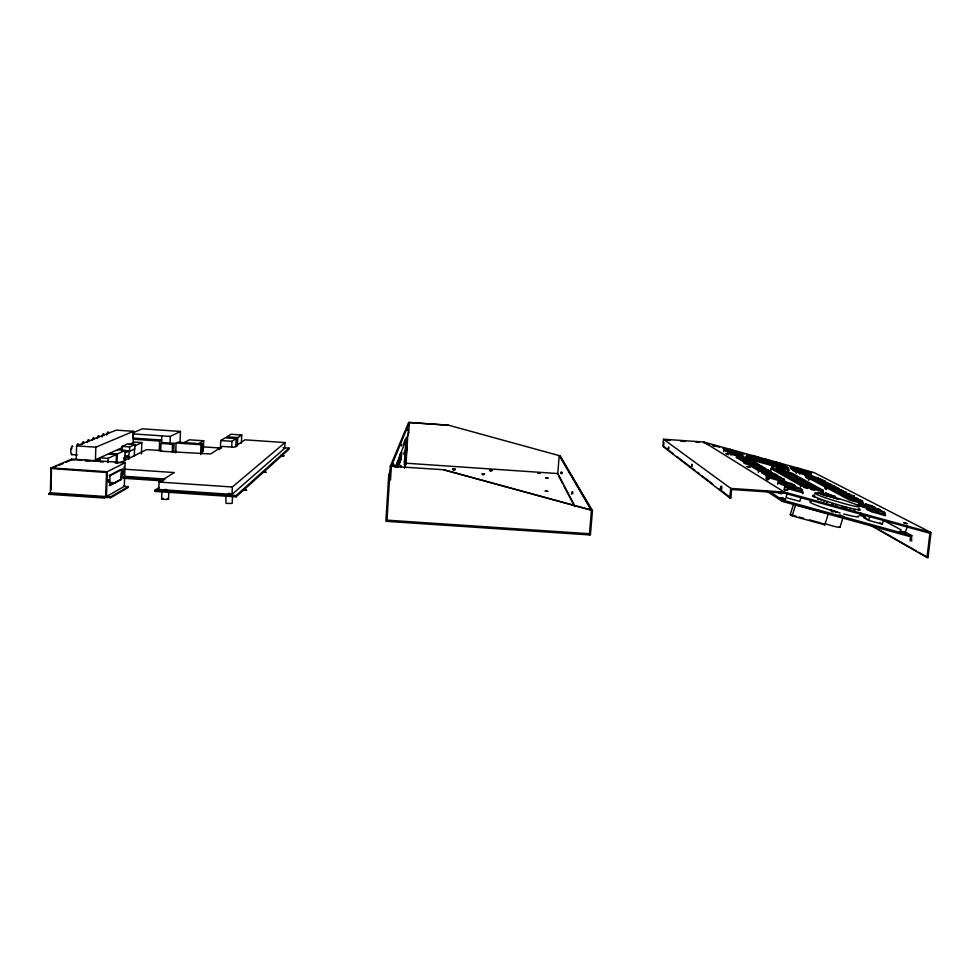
<?xml version="1.0" encoding="UTF-8"?>
<svg xmlns="http://www.w3.org/2000/svg" width="980" height="980" viewBox="0 0 980 980"><rect width="100%" height="100%" fill="white"/><g stroke="black" fill="none" stroke-linecap="round" stroke-linejoin="round"><path stroke-width="1.47" d="M393.629 464.128L393.47 466.37M395.491 466.358L395.467 465.414M400.771 466.897L400.747 465.341L400.452 466.933M105.816 497.228L104.419 498.036L49 494.324L49.025 493.479L50.372 492.83L105.607 496.529L104.444 497.203L49.025 493.479M50.372 492.83L50.997 467.926L71.712 459.093L125.109 462.719L124.313 486.362L106.465 496.591L107.237 471.723L125.109 462.719M50.703 490.196L51.254 468.648M50.997 489.241L51.45 471.49M71.209 460.11L71.712 459.093M133.072 443.781L133.488 431.31L116.253 430.134L76.612 445.876L76.22 459.743L82.124 460.147M396.41 466.897L396.41 465.524M85.076 460.343L95.415 461.053L95.832 447.186L133.488 431.31M100.021 460.661L100.107 457.807L108.082 458.346L116.449 454.438L116.179 462.793M104.419 498.036L104.444 497.203M106.6 472.385L105.583 497.362L110.679 497.705L128.319 487.428L128.343 486.631L124.313 486.362M107.947 462.621L108.082 458.346M110.679 497.705L110.703 496.872L128.343 486.631M116.939 463.246L117.233 454.071L125.183 450.359L124.828 460.821M121.961 450.874L122.108 446.415L127.559 443.952L134.983 444.454L134.824 448.852L129.507 451.388L125.734 451.131L125.697 452.319L129.728 450.408M123.97 472.593L124.166 466.505M124.534 486.497L124.558 485.713L123.517 486.313M128.846 459.387L128.944 456.46L124.815 456.19M126.371 450.616L129.139 450.8L128.98 455.185L123.664 457.783M129.507 451.388L129.654 446.929L134.983 444.454M132.802 436.663L132.9 433.883L170.287 436.431L180.467 431.433L180.014 443.07M134.309 456.104L134.554 448.84M141.426 453.948L141.831 442.58L134.615 442.078L129.078 444.479M400.71 453.311L400.171 462.033M283.098 447.713L289.112 448.13L289.063 449.146L236.107 496.86L155.024 491.409L155.073 490.086L158.932 487.599M159.25 450.837L159.618 441.037L161.663 440.032L132.753 438.06M124.325 469.187L174.268 472.556L159.054 482.05L158.785 489.486L232.015 494.41L284.714 448.326L285.009 442.568L244.927 439.824L234.036 447.186L222.46 446.402L210.651 453.961L160.708 451.204L161.002 443.401L162.656 442.58L174.097 443.352L173.766 451.817M161.565 442.813L161.822 435.855M168.781 492.144L168.511 499.004L165.204 499.494L161.639 498.845L161.896 491.985M169.993 443.965L170.287 436.431M172.198 451.988L172.505 444.185L174.097 443.352M175.702 452.834L176.082 442.997L177.65 442.176L202.431 443.866L202.027 453.654M200.606 454.536L201.01 444.7L202.431 443.866M185.992 443.413L183.052 443.205L189.373 439.812L203.693 440.78L203.264 451.216L200.863 452.687M220.427 447.664L220.745 440.535L225.167 437.827L236.18 438.587L235.8 446.99M232.53 496.431L232.186 503.426L226.049 503.426L225.817 494.9M231.709 447.002L231.966 441.306L236.18 438.587M397.611 467.056L398.174 460.698M398.48 462.144L398.456 464.238L398.774 462.144M232.015 494.41L232.346 486.987L285.009 442.568M237.381 445.912L237.748 437.57L241.766 434.985L241.386 443.18M236.107 496.86L236.168 495.537L289.112 448.13M399.816 457.084L399.338 464.3L399.877 456.264L399.558 459.106M405.818 450.126L405.892 448.999M399.35 459.338L399.485 457.256M404.25 453.899L404.262 452.981M401.347 445.802L401.445 444.614L401.445 445.594M393.47 465.194L393.421 466.37M407.631 430.159L407.717 429.118L407.631 430M390.457 470.51L388.754 474.688L385.887 521.299L590.413 534.982L592.459 510.519L559.96 455.823L448.411 425.161L408.623 422.417L390.31 466.26L386.916 521.36M389.538 479.698L390.505 479.918L391.339 466.333L409.395 422.466L408.721 432.756L395.332 467.411M392.588 465.047L392.49 466.137M404.226 454.634L404.409 451.743M407.264 439.138L405.745 443.132L404.373 464.79L405.928 460.233L407.264 439.138L406.492 439.089L404.373 462.462M397.206 466.897L397.317 463.087M405.524 459.24L406.014 451.621M406.492 444.001L406.688 440.951M407.852 434.238L406.002 463.871L404.569 468.183M109.197 485.578L120.626 479.404C121.398 464.189 124.093 467.338 121.434 479.465L109.907 485.504L109.907 475.753L122.194 469.31M393.568 465.377L393.58 464.067M396.851 466.933L397.28 463.026M400.33 454.916L400.477 453.274M557.718 474.21L559.2 455.614L591.455 510.249L589.397 534.921M399.681 459.155L399.375 461.899M663.497 439.236L662.86 446.329L729.794 497.84L730.811 497.901L731.644 489.498L784.123 493.063L929.898 533.279L926.982 557.51L927.986 557.583L931 532.532L814.16 472.617L703.714 442.005L663.497 439.236L730.725 488.408L784.331 492.058L931 532.532M663.73 445.116L663.962 442.58M397.905 467.019L398.223 460.796M400.404 458.113L400.722 454.083L400.232 462.009M729.794 497.84L730.725 488.408M396.128 466.933L396.349 465.427M390.31 466.26L443.548 469.738L592.459 510.519M448.411 425.247L409.371 422.552M108.413 481.67C109.944 476.648 108.633 486.876 108.29 479.808M572.798 493.589L572.786 491.948M561.124 472.176L561.136 473.61L561.197 472.238M571.879 493.834L572.002 491.887L571.781 493.883M703.567 442.764L703.714 442.005L784.331 492.058L784.123 493.063M398.529 466.615L399.093 458.481L398.48 466.615M721.782 486.337L721.745 489.106M723.693 450.653L723.926 449.906L731.264 451.817L732.575 450.861L740.047 453.593L740.586 455.185L740.39 453.789L735.049 452.307L733.714 453.274L729.279 452.05L728.458 454.708M723.681 451.792L724.49 449.183L728.851 450.384L736.225 454.769L737.217 453.593L742.607 455.075L743.159 456.68L731.742 453.52L724.49 449.183M731.043 455.112L731.276 454.34L723.926 449.906M748.647 458.383L748.879 457.623L746.184 456.068L750.582 457.293M751.133 459.828L751.366 459.057L788.753 469.322L788.189 467.705L785.617 466.321L780.288 464.851L778.941 465.806L781.856 467.399L782.824 466.223L788.189 467.705M753.926 461.445L754.159 460.674L751.366 459.057M758.41 471.711L758.679 470.866L736.213 457.317L738.92 458.064M758.373 472.483L759.157 469.947L736.838 456.57L744.224 458.628M767.695 478.166L768.504 475.545L776.209 477.677M770.733 469.408L770.978 468.612L773.931 469.42M770.99 470.069L771.774 467.534L791.73 473.058L823.225 490.355L822.355 493.124M777.838 470.13L778.047 469.457L786.842 471.895L816.279 488.199L806.699 485.553L778.047 469.457M777.618 484.206L778.463 481.511L787.773 484.083M814.711 488.187L786.634 472.568L786.842 471.895M788.606 471.049L788.851 470.278L786.769 469.151M784.404 487.477L784.686 486.546L788.471 488.836L802.951 492.83L802.657 493.761M905.214 532.115L911.866 535.729L911.449 537.003L782.346 501.429L782.751 500.143L769.998 491.862M788.177 489.767L788.471 488.836M787.283 493.406L785.972 497.583L799.766 501.393L801.077 497.215M796.201 473.475L797.034 470.817L801.456 472.041L802.816 471.086L810.889 473.989L811.465 475.606L800.121 472.458L791.044 467.619L798.063 469.567M799.423 474.051L799.668 473.279L790.456 468.33L794.805 469.53M797.108 505.104L828.345 513.716L824.805 524.851L792.171 515.872L790.272 514.586L793.322 504.872M800.513 487.097L801.383 484.316L771.774 467.534M792.171 515.872L795.687 504.712M806.467 486.276L806.699 485.553M808.88 480.347L809.75 477.603M823.004 492.72L823.274 491.838L820.64 490.38M839.958 527.252L842.861 518.163M860.673 512.724L859.803 515.431L865.169 516.901M883.629 519.988L882.294 524.141L868.586 520.368L864.115 517.844L864.997 515.113M868.586 520.368L869.934 516.215M907.639 526.37L904.981 532.63M387.039 520.172L589.372 533.72M404.618 467.411L406.051 463.111M403.086 445.128L405.806 438.183M161.639 498.845L163.256 498.391M884.683 512.491L878.215 510.702L877.1 512.16L872.519 509.735L874.246 508.62L880.653 510.384L884.683 512.491L885.43 514.463L871.71 510.678L867.19 508.265M875.544 507.726L869.211 505.974L868.121 507.407L863.735 505.08L865.414 503.977L871.686 505.717L875.544 507.726L876.267 509.649M806.491 475.863L850.138 499.163L863.135 502.752L862.449 500.89L856.312 499.2L855.246 500.572L811.024 477.125L812.445 476.145L820.811 479.171M911.902 540.85L911.094 539.686M862.449 500.89L852.196 497.032L851.13 498.391L852.747 497.326L856.312 499.2M858.26 498.71L848.166 494.912L847.112 496.26L848.705 495.194L852.196 497.032M831.273 484.635L822.11 481.229L821.117 482.479L822.588 481.474L831.763 484.892L834.911 486.521L829.19 484.941L828.173 486.215L829.68 485.198L835.401 486.791L838.611 488.457L832.829 486.864L831.812 488.15L833.331 487.121L846.23 492.438L840.338 490.809L839.309 492.119L840.865 491.078L850.162 494.484L844.209 492.842L843.168 494.165L844.736 493.112L854.168 496.578M836.553 488.812L835.524 490.11L837.055 489.081L840.338 490.809M822.453 494.79L827.745 496.248L828.872 494.827L835.23 496.578L835.928 498.502M825.613 483.067L824.609 484.328L826.091 483.324L829.19 484.941M824.695 481.205L824.842 482.638L824.229 480.96L821.264 479.416L815.311 477.652L814.331 478.865L815.764 477.885L827.72 482.785M813.069 479.379L817.688 480.653L818.68 479.416M802.13 489.682L795.613 487.893L794.449 489.339L790.774 487.158L792.428 486.007L798.872 487.795L802.13 489.682L802.828 491.654L789.023 487.844L785.409 485.676M801.456 472.041L802.399 470.866L807.704 472.336L808.28 473.928L808.133 472.556M810.889 473.989L805.536 472.507L804.568 473.695L795.38 468.82L796.716 467.889L804.592 470.706M794.008 469.2L798.394 470.412L799.337 469.261L796.716 467.889M794.755 485.406L788.386 483.642L787.234 485.051L783.718 482.969L785.323 481.841L791.644 483.593L794.755 485.406L795.442 487.317L781.93 483.593L778.463 481.511M762.207 471.784L771.75 477.493L784.845 481.107L784.184 479.257L778.01 477.542L776.895 478.914L767.193 473.156L768.712 472.091L774.702 473.744L777.508 475.374L778.145 477.187M784.184 479.257L774.702 475.606L773.588 476.954L775.143 475.863L778.01 477.542M782.297 464.532L777.03 463.075L776.074 464.238L782.861 466.113L782.297 464.532L779.823 463.197L774.592 461.752L773.269 462.695L770.366 461.886M765.331 473.646L770.366 475.031L771.456 473.695L780.815 477.297M759.157 469.947L771.726 473.426L771.101 471.649L765.184 470.008L764.094 471.319L741.395 457.844L742.767 456.852L748.267 458.371L748.463 459.791M777.385 466.174L776.822 464.557L771.456 463.075L770.476 464.251L767.671 462.683L769.018 461.727L774.347 463.197L774.519 464.581M771.138 461.445L765.87 459.988L764.902 461.139L771.689 463.026L771.138 461.445L768.749 460.135L763.506 458.677L762.195 459.62L759.292 458.824M771.101 471.649L762.134 468.22L761.056 469.518L762.538 468.465L765.184 470.008M766.005 463.013L765.454 461.409L760.076 459.914L759.096 461.102L751.954 458.334L754.625 459.865M744.8 461.347L749.504 462.646L750.913 461.629L761.975 466.345L756.217 464.753L755.164 466.015L756.609 464.973L764.951 468.073L756.609 464.973M759.145 466.468L758.079 467.742L759.549 466.701L768.002 469.849M753.351 463.062L752.309 464.312L753.73 463.283L756.217 464.753M756.18 462.977L747.777 459.791L746.748 461.017L748.144 460L756.56 463.197L759.047 464.643L759.635 466.345L759.439 464.863M749.504 462.646L750.533 461.409M759.966 458.346L754.686 456.888L753.718 458.04L751.109 456.558L752.42 455.602L757.663 457.06L759.966 458.346L760.517 459.926L746.748 455.345L753.804 457.305M739.435 458.138L744.053 459.412L745.07 458.199L753.363 461.335M733.714 453.274L734.706 452.111M731.264 451.817L732.244 450.665L730.149 449.428L728.851 450.384M744.053 459.412L745.437 458.407L747.777 459.791M756.389 459.559L757.724 458.591L763.053 460.073L763.236 461.458M770.366 475.031L771.897 473.952L774.702 475.606M798.394 470.412L799.741 469.469L802.399 470.866M817.688 480.653L819.133 479.661L822.11 481.229M821.154 494.055L818.557 492.597L823.8 494.043L825.442 492.928L835.23 496.578M155.024 491.409L158.589 489.106M203.693 440.78L197.715 444.21L194.775 444.014M173.411 452.405L175.959 450.996M160.708 451.204L161.798 450.641L146.559 449.6L119.866 462.854M120.026 469.947L109.209 475.545L110.054 475.606M123.627 459.081L128.944 456.46M49 494.324L50.617 493.528M125.146 452.687L129.139 450.8M134.652 445.925L141.831 442.58M122.353 447.541L95.452 459.791L99.544 459.596L99.507 460.857L95.415 461.053M491.923 470.878L489.767 470.657L490.747 470.89M827.426 495.807L838.647 499.237L827.402 495.843M51.524 468.526L106.367 472.495M52.602 468.073L56.632 466.333M59.327 465.182L63.369 463.454M66.064 462.303L70.107 460.576M133.353 432.646L142.345 428.824L180.467 431.433M217.854 449.33L219.643 449.33M166.772 489.522L164.419 489.522M780.092 497.669L782.457 498.097M905.422 532.961L899.824 531.234L901.122 531.38M219.986 448.509L217.842 448.35L220.084 448.362M228.769 493.418C225.719 494.091 233.742 493.859 229.149 493.43M280.599 455.357L284.163 455.81L280.562 455.994M109.687 482.466L115.689 482.871M155.073 490.086L236.168 495.537M106.465 496.591L110.703 496.872M667.221 440.253L670.247 440.461M680.855 441.196L685.4 441.502M695.996 442.237L699.022 442.446M407.95 432.707L408.721 432.756M404.948 443.083L405.745 443.132M241.766 434.985L231.023 434.25L226.809 436.823L237.748 437.57M220.745 440.535L231.966 441.306M133.415 439.248L159.618 441.037M176.082 442.997L201.01 444.7M161.002 443.401L172.505 444.185M405.157 460.184L405.928 460.233M203.326 446.868L221.443 448.105M406.014 463.209L557.841 473.56M122.108 446.415L129.654 446.929M76.612 445.876L95.832 447.186M117.588 449.845L125.183 450.359M109.454 453.544L117.233 454.071M108.658 453.912L116.449 454.438M388.754 474.688L389.783 474.749M71.675 454.585L77.151 454.953M71.687 459.902L74.701 460.098M85.211 460.808L89.719 461.115M100.23 461.825L103.243 462.033M115.26 462.842L118.262 463.05M121.814 471.502L122.623 471.552M50.997 467.926L107.237 471.723M124.093 476.268L164.922 479.024M123.505 476.991L164.456 479.759M121.189 477.64L122.01 477.701M123.468 478.252L162.888 480.911M120.626 479.404L121.434 479.465M159.054 482.05L232.346 486.987M262.248 472.409L266.254 472.274L265.213 471.833M244.057 489.51L246.654 490.196L242.195 490.392M227.764 495.427L228.61 495.513M778.475 468.183L776.515 467.619L778.488 468.171M772.02 473.352L773.808 473.818M830.403 509.968L837.177 512.185L830.991 510.09M483.667 474.663L482.356 474.822M726.156 453.618L728.483 454.353L726.18 453.679M911.829 538.081C909.844 545.885 909.563 534.663 911.241 539.404M901.625 531.65L904.148 532.434M904.062 532.532L901.404 531.674M762.416 460.135L761.252 459.828M167.421 498.575L168.511 499.004M842.249 517.587L840.215 516.95M841.269 515.676L840.35 515.492L841.208 515.897M784.588 490.221L785.36 490.429M831.371 511.511L833.196 512.026M776.797 468.906L776.43 468.955M825.723 489.277L826.459 489.363L825.723 489.094M782.64 498.257C778.941 497.46 786.989 499.825 783.008 498.367M443.548 469.738L591.357 510.078L559.96 455.823M782.751 500.143L911.866 535.729M790.272 514.586L796.164 516.203M799.117 517.024L803.539 518.236M809.443 519.853L821.24 523.1M730.149 449.428L737.524 452.135M705.037 443.168L709.422 444.381M712.35 445.19L719.663 447.223M722.591 448.032L726.989 449.244M729.916 450.065L740.047 453.593M740.157 452.895L744.543 454.12M772.35 461.825L776.748 463.038M789.917 466.688L794.302 467.901M797.23 468.722L807.704 472.336M807.483 471.552L811.869 472.777M764.339 461.764L770.403 463.442M775.989 464.986L781.673 466.566M748.879 457.623L757.393 459.988M764.486 461.948L768.749 463.124M731.276 454.34L741.909 457.28M754.159 460.674L788.851 470.278M799.668 473.279L811.55 476.574L807.986 474.688M779.933 468.648L784.27 469.849M804.702 475.508L815.238 478.289M817.161 479.649L805.842 476.599L849.623 500.094L863.245 503.867L860.587 502.458M742.093 459.73L749.627 461.813M779.308 470.535L786.634 472.568M816.45 481.18L824.009 483.275M747.556 463.001L756.707 465.537M819.905 483.018L827.524 485.137M833.331 487.121L842.384 490.429M750.374 464.692L757.638 466.701M823.42 484.904L831.126 487.036M753.24 466.407L760.578 468.44M827.01 486.815L834.286 488.836M756.18 468.158L763.579 470.204M830.673 488.775L838.023 490.809M834.409 490.76L841.832 492.818M758.679 470.866L771.052 474.222M838.219 492.793L845.716 494.876M764.216 473.328L761.558 472.593L771.223 478.436L784.943 482.221L782.42 480.739M842.102 494.876L849.685 496.97M801.383 484.316L823.225 490.355M846.083 496.995L853.739 499.114M810.57 487.415L814.686 488.555M823.274 491.838L801.077 485.7L770.978 468.612M803.576 487.342L807.728 488.493M810.509 489.265L814.674 490.416M866.43 505.815L858.529 503.634L862.853 505.95L874.907 509.282M780.57 483.152L777.765 482.38L781.391 484.561L793.531 487.918M861.971 505.643L857.794 504.492L862.327 506.917L875.263 510.494M870.718 510.31L866.455 509.135L871.183 511.67L885.553 515.639L881.878 513.704M778.953 493.124L781.648 493.871M864.115 517.844L866.822 518.591M840.865 516.938L842.298 517.403M756.964 457.856L758.189 458.138L757.038 457.721M714.151 445.839C710.549 444.969 717.691 446.843 714.004 445.949M766.923 479.245L768.308 479.685M767.622 479.661L766.801 479.526M841.391 515.578C834.09 513.728 847.7 518.334 843.253 516.178M794.768 468.955C790.738 467.962 798.676 470.069 794.633 469.077M761.46 459.718L760.088 459.412L762.624 460.135M772.73 463.013L771.199 462.474L772.387 462.915M766.936 462.793C762.783 461.776 770.917 463.92 766.74 462.903M824.058 484.524C819.844 483.507 828.284 485.749 823.972 484.696M751.464 464.434C747.103 463.381 755.666 465.647 751.219 464.569M838.794 492.364C834.421 491.311 843.217 493.626 838.733 492.548M902.102 531.65L904.111 532.299M825.564 488.322C829.092 489.118 822.245 487.354 825.711 488.175M806.062 471.307C809.627 472.532 802.559 470.253 806.087 471.466M773.208 473.842L772.056 473.438M823.788 480.776C827.88 481.964 821.608 479.796 823.482 480.678M772.497 466.407C776.16 467.693 768.871 465.304 772.461 466.566M776.711 469.04L778.292 469.432L777.716 469.187M772.571 462.805L773.453 463.087M797.781 470.547C801.518 471.858 793.996 469.396 797.647 470.682M755.617 459.657C759.292 460.955 751.734 458.456 755.396 459.767M827.635 486.423C831.824 487.918 823.372 485.112 827.561 486.607M831.285 488.371C835.499 489.865 827.083 487.072 831.212 488.542M844.27 507.836L845.066 508.093M783.192 498.318L785.642 499.335L780.166 497.73M802.816 471.086L805.536 472.507M812.445 476.145L815.311 477.652M829.68 485.198L832.829 486.864M840.865 491.078L844.209 492.842M844.736 493.112L848.166 494.912M865.414 503.977L869.211 505.974M874.246 508.62L878.215 510.702M792.857 470.498L795.478 471.919M805.597 477.382L808.255 478.804M882.576 519.853L901.22 529.96M774.592 461.752L777.03 463.075M780.288 464.851L782.824 466.223M908.791 535.546L911.449 537.003M773.269 462.695L776.822 464.557M879.979 522.867L882.294 524.141M763.506 458.677L765.87 459.988M769.018 461.727L771.456 463.075M825.442 492.928L828.872 494.827M762.195 459.62L765.454 461.409M823.8 494.043L827.745 496.248M752.42 455.602L754.686 456.888M757.724 458.591L760.076 459.914M781.746 472.336L784.343 473.805M786.952 475.276L789.549 476.733M797.353 481.143L799.962 482.613M802.559 484.071L805.168 485.541M870.056 524.557L876.647 528.318M879.268 529.812L916.141 550.834M918.774 552.328L927.986 557.583M869.848 524.888L926.982 557.51M740.39 453.789L742.607 455.075M745.952 456.815L750.607 459.73M735.049 452.307L737.217 453.593M742.767 456.852L745.07 458.199M759.549 466.701L762.134 468.22M768.712 472.091L771.456 473.695M785.323 481.841L788.386 483.642M792.428 486.007L795.613 487.893M800.317 491.274L802.951 492.83M743.452 462.646L745.952 464.153M766.115 476.39L768.541 477.848M822.71 523.504L824.805 524.851M767.071 491.433L782.346 501.429M663.619 446.378L673.211 453.74M676.812 456.509L694.808 470.302M697.209 472.14L699.61 473.989M702.011 475.827L712.815 484.108M718.806 488.702L730.811 497.901M557.779 473.45L574.684 505.692M558.429 475.557L562.643 483.655M564.051 486.35L574.611 506.587M735.392 450.886L735.588 452.258M737.867 452.331L738.062 453.703M757.663 457.06L757.846 458.42M756.56 463.197L756.756 464.655M768.418 470.082L768.614 471.601M768.749 460.135L768.92 461.494M779.823 463.197L779.982 464.557M805.009 470.927L805.156 472.287M817.896 477.652L818.043 479.061M835.401 486.791L835.536 488.248M839.113 488.714L839.248 490.196M842.898 490.698L843.02 492.193M871.686 505.717L871.796 507.309M855.381 510.053A23.349 1.715 16.8 0 1 854.07 509.821M850.861 509.147A23.349 1.715 16.8 0 1 849.954 508.926M846.99 508.191A23.349 1.715 16.8 0 1 845.936 507.922M836.749 505.349A23.349 1.715 16.8 0 1 835.56 504.994M833.184 504.259A23.349 1.715 16.8 0 1 832.02 503.892M827.475 502.422A23.349 1.715 16.8 0 1 826.385 502.054M824.315 501.344A23.349 1.715 16.8 0 1 823.323 500.988M821.448 500.315A23.349 1.715 16.8 0 1 820.579 499.984M818.974 499.359A23.349 1.715 16.8 0 1 818.239 499.065M814.601 497.387A23.349 1.715 16.8 0 1 814.074 497.044M857.978 509.563A23.349 1.715 16.8 0 1 858.456 510.078M858.1 515.982A25.456 1.985 16.9 0 1 843.768 513.998M840.068 512.981A25.456 1.985 16.9 0 1 816.536 505.3A25.456 1.985 16.9 0 1 810.975 501.589M818.263 499.335A25.468 1.874 16.8 0 1 817.406 499.004M859.681 509.943A25.468 1.874 16.8 0 1 859.975 510.127M858.431 508.375A24.623 1.801 16.8 0 1 835.989 504.173A24.623 1.801 16.8 0 1 814.698 495.182M842.984 507.236A24.623 1.813 16.8 0 1 841.771 506.905M818.864 499.469A24.623 1.813 16.8 0 1 818.031 499.151M812.592 496.419A24.623 1.813 16.8 0 1 814.405 496.101M858.541 509.514A24.623 1.813 16.8 0 1 859.399 510.066M839.419 526.713A11.013 0.98 17.1 0 1 836.295 526.86A11.013 0.98 17.1 0 1 824.609 523.442M102.104 436.896A4.006 1.09 -86.2 0 1 103.022 433.956A4.006 1.09 -86.2 0 1 104.027 434.838M106.808 435.108A3.957 1.066 -86.2 0 1 107.69 432.143A3.957 1.066 -86.2 0 1 108.682 432.915M97.326 438.354A4.055 1.115 -86.2 0 1 99.139 436.382M92.39 440.069A4.116 1.151 -86.1 0 1 94.264 438.501M87.22 442.482A4.177 1.176 -86.1 0 1 89.119 440.277M82.026 444.21A4.226 1.213 -86.1 0 1 83.998 442.568M76.612 446.366A4.288 1.25 -86 0 1 78.645 444.687M72.361 454.304A4.349 1.286 -86 0 1 70.842 450.249A4.349 1.286 -86 0 1 72.888 446.292M71.503 449.281A2.573 0.76 -86 0 1 72.042 447.848M82.54 444.442A2.499 0.723 -86.1 0 1 82.81 443.732M102.974 435.622A2.364 0.649 -86.2 0 1 103.39 435.463M107.739 433.662A2.34 0.625 -86.2 0 1 108.131 433.65M93.198 439.505A2.438 0.674 -86.1 0 1 93.566 439.297M98.159 437.533A2.401 0.662 -86.2 0 1 98.502 437.337M88.114 441.527A2.462 0.698 -86.1 0 1 88.678 441.515M401.592 452.454L401.041 459.804L401.592 452.454M407.594 430.857L407.594 430.833M406.59 450.384L406.749 448.375L406.59 450.384M561.773 473.646L561.981 472.262L561.773 473.56M720.582 487.685C721.133 491.911 721.464 482.687 720.582 487.685M691.66 465.524C692.088 469.212 692.346 461.029 691.66 465.524M668.372 448.13C668.691 451.388 668.973 444.075 668.372 448.13M404.899 454.977L405.059 453.042L404.899 454.977M121.765 473.646C122.096 478.105 122.953 469.628 121.765 473.646M122.574 473.695C122.929 478.154 123.737 469.702 122.574 473.695M548.028 478.02L545.75 477.836L548.028 478.02M907.076 523.688L903.952 522.757L907.076 523.688M454.916 469.763L452.687 469.579L454.916 469.763M454.965 468.991L452.699 468.844L454.965 468.991M547.734 491.36L545.309 491.127L547.734 491.36M540.041 473.34L537.836 473.218L540.041 473.34M880.248 509.723L877.321 508.865L880.248 509.723M846.193 507.505L843.082 506.587L846.193 507.505M854.205 496.174L851.51 495.353L854.205 496.174M484.451 474.1L482.172 473.952L484.451 474.1M492.058 470.082L489.829 469.935L492.058 470.082M820.922 493.332L818.018 492.475L820.922 493.332M873.744 510.69L870.558 509.698L873.744 510.69M787.173 490.061L784.11 489.155L787.173 490.061M864.875 505.986L861.775 505.019L864.875 505.986M768.994 478.987L766.115 478.13L768.994 478.987M852.171 499.237L849.109 498.318L852.171 499.237M848.104 497.081L845.091 496.174L848.104 497.081M844.135 494.961L841.208 494.055L844.135 494.961M824.707 494.888L821.558 493.932L824.707 494.888M836.43 490.87L833.502 490L836.43 490.87M749.81 467.301L747.152 466.529L749.81 467.301M791.497 487.979L788.3 487.011L791.497 487.979M821.914 483.165L819.109 482.332L821.914 483.165M818.459 481.327L815.715 480.531L818.459 481.327M784.392 483.74L781.293 482.846L784.392 483.74M815.066 479.526L812.359 478.742L815.066 479.526M811.746 477.762L809.027 476.954L811.746 477.762M774.188 477.677L771.187 476.807L774.188 477.677M770.929 475.741L767.965 474.884L770.929 475.741M802.106 472.642L799.496 471.895L802.106 472.642M767.744 473.842L764.817 472.985L767.744 473.842M761.558 470.167L758.692 469.334L761.558 470.167M758.569 468.379L755.727 467.558L758.569 468.379M779.48 466.382L776.883 465.623L779.48 466.382M755.629 466.627L752.812 465.819L755.629 466.627M749.92 463.234L747.164 462.438L749.92 463.234M747.152 461.592L744.408 460.772L747.152 461.592M744.433 459.975L741.738 459.191L744.433 459.975M741.774 458.383L739.092 457.611L741.774 458.383M751.501 457.072L748.953 456.337L751.501 457.072M734.032 453.789L731.435 453.017L734.032 453.789M731.57 452.319L728.985 451.572L731.57 452.319M729.132 450.874L726.584 450.139L729.132 450.874M825.001 497.632A23.361 1.654 16.8 0 0 859.546 506.636A23.361 1.654 16.8 0 0 827.108 495.268A23.361 1.654 16.8 0 0 825.001 497.632"/></g></svg>
